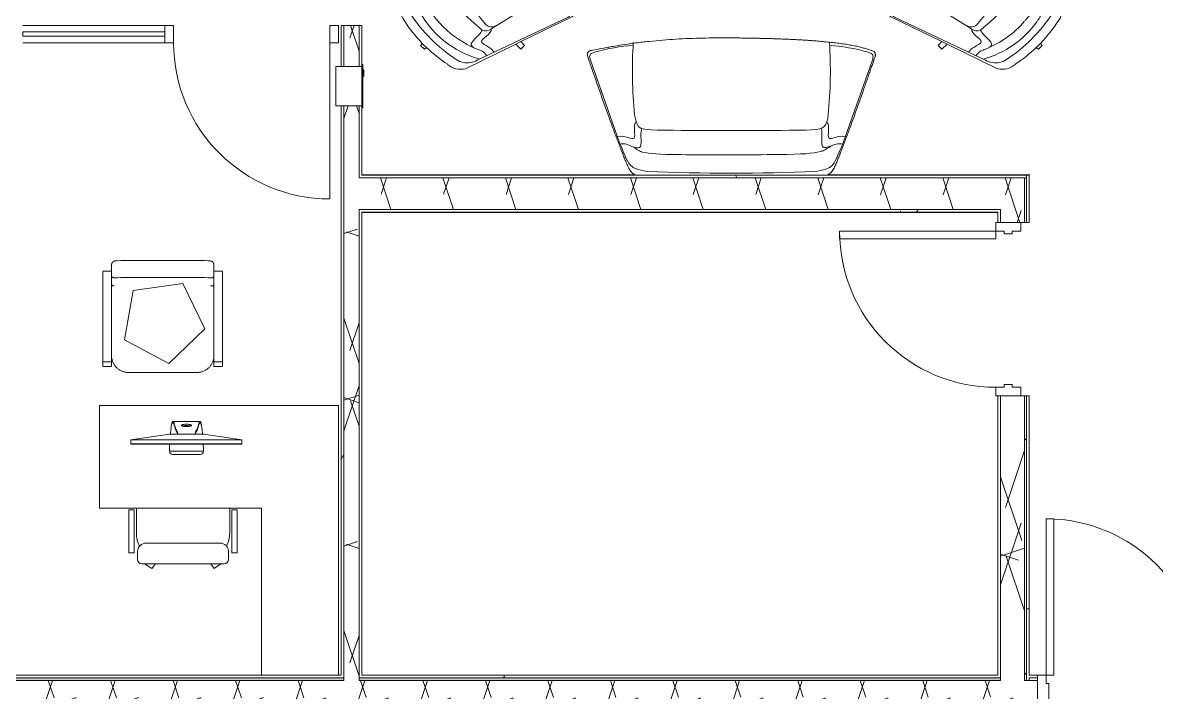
# Model space of a CAD drawing. Header units: inches. Extents: x -1551 to 2054, y 9767 to 12269.
# Drawn here: x 252.7 to 514, y 11126.5 to 11280.8 of the extents above; entities that cross this region are included whole.
import ezdxf

# ---------------------------------------------------------------- set-up
doc = ezdxf.new("R2010")
doc.units = ezdxf.units.IN
doc.header["$MEASUREMENT"] = 0
for name, color, linetype, lineweight in [('A-DOOR', 31, 'Continuous', 9), ('A-DOOR-FRAM', 31, 'Continuous', 9), ('A-GLAZ-CURT', 52, 'Continuous', 9), ('A-GLAZ-CWMG', 51, 'Continuous', 9), ('A-WALL', 113, 'Continuous', 9), ('A-WALL-PATT-2', 253, 'Continuous', 9), ('A-WALL-PATT-3', 7, 'Continuous', 9), ('A-WALL-PATT-5', 111, 'Continuous', 9), ('E-FIRE', 2, 'Continuous', 9), ('I-FURN', 30, 'Continuous', 9), ('I-WALL', 2, 'Continuous', 9), ('I-WALL-1', 1, 'Continuous', 5)]:
    doc.layers.add(name, color=color, linetype=linetype, lineweight=lineweight)
pattern_1 = [(0, (3964.78, 0), (115.2, 28.8), [4.752, -81.648, 4.752, -81.648, -460.8]), (0, (3964.78, 0), (115.2, 28.8), [-172.8, 4.752, -168.048, 4.752, -81.648, -201.6]), (0, (3964.78, 0), (115.2, 28.8), [-432, 4.752, -52.848, 4.752, -139.248]), (120, (4007.98, 14.4), (-82.54153, 85.366127), [4.752, -81.648, 4.752, -81.648, -460.8]), (120, (4007.98, 14.4), (-82.54153, 85.366127), [-172.8, 4.752, -168.048, 4.752, -81.648, -201.6]), (120, (4007.98, 14.4), (-82.54153, 85.366127), [-432, 4.752, -52.848, 4.752, -139.248]), (240, (4022.38, 72), (-32.65847, -114.16613), [4.752, -81.648, 4.752, -81.648, -460.8]), (240, (4022.38, 72), (-32.65847, -114.16613), [-172.8, 4.752, -168.048, 4.752, -81.648, -201.6]), (240, (4022.38, 72), (-32.65847, -114.16613), [-432, 4.752, -52.848, 4.752, -139.248])]
pattern_2 = [(161.57, (3966.5794, 1.8), (-14.4010124, -0.0012439), [0, -102.456, 11.376, 0]), (18.43, (3962.9794, 1.8), (-14.4010124, 0.0012439), [0, -102.456, 11.376, 0]), (108.43, (3966.5794, 1.8), (7.1973965, -36.003153), [34.146, -79.686]), (71.57, (3962.9794, 1.8), (7.1973965, 36.003153), [34.146, -79.686])]

# ---------------------------------------------------------------- blocks, each defined once
blk = doc.blocks.new('Basic Wall _ INT - W8BØF - _5_8 GYP - 2X8 WOOD_BATT_ - 5_8 GYP_ - ___-2320913-KEY PLAN - 1ST FLOOR')
at = {"layer": 'I-WALL'}
blk.add_line((-3633.95, 11237.01), (-3487.3, 11237.01), dxfattribs=at)
blk = doc.blocks.new('Basic Wall _ INT - W8BØF - _5_8 GYP - 2X8 WOOD_BATT_ - 5_8 GYP_ - ___-2320912-KEY PLAN - 1ST FLOOR')
at = {"layer": 'I-WALL'}
for p, q in [((-3571.01, 11245.76), (-3633.95, 11245.76)), ((-3480.05, 11245.76), (-3526.47, 11245.76)), ((-3480.05, 11245.84), (-3480.05, 11245.76)), ((-3480.05, 11245.76), (-3480.05, 11245.68)), ((-3480.05, 11245.68), (-3480.05, 11245.64))]:
    blk.add_line(p, q, dxfattribs=at)
blk = doc.blocks.new('Seating-Lounge_Chair-Teknion-BBMC_Metropolitan-R2013 - Lounge Chair-1463097-KEY PLAN - 1ST FLOOR')
at = {"layer": 'I-FURN'}
for p, q in [((-0.6, 16.36), (-0.69, 15.74)), ((0.6, 16.36), (-0.6, 16.36)), ((0.68, 15.74), (0.6, 16.36)), ((-10.46, 12.84), (-14.66, 0.64)), ((14.66, 0.64), (10.46, 12.84)), ((-11.03, 9.54), (-18.84, -12.29)), ((11.03, 9.54), (18.84, -12.29)), ((-14.66, 0.64), (-16.34, 0.62)), ((-16.34, 0.62), (-16.34, -0.58)), ((-14.66, 0.64), (-15.08, -0.6)), ((-8.51, 0.55), (-9.74, -4.39)), ((8.51, 0.55), (9.77, -4.5)), ((16.34, 0.62), (14.66, 0.64)), ((14.66, 0.64), (15.08, -0.6)), ((16.34, -0.58), (16.34, 0.62)), ((-15.08, -0.6), (-19.35, -12.99)), ((-16.34, -0.58), (-15.08, -0.6)), ((15.08, -0.6), (16.34, -0.58)), ((19.35, -12.99), (15.08, -0.6))]:
    blk.add_line(p, q, dxfattribs=at)
for centre, radius, start, end in [((0.14, -18.2), 33.94, 91.3936, 101.9016), ((-0.03, 0.33), 15.43, 87.321, 92.397), ((0.14, -18.2), 33.94, 77.3677, 89.0817), ((-6.64, 10.6), 4.43, 92.8494, 149.6225), ((0.02, -25.42), 39, 78.9113, 101.0887), ((6.64, 10.6), 4.43, 30.3775, 77.955), ((0, -11.03), 22.95, 60.7025, 119.2975), ((-5.4, 7.6), 5.96, 144.9113, 161.0887), ((-6.62, 8.47), 4.46, 101.0887, 144.9113), ((6.62, 8.47), 4.46, 35.0887, 78.9113), ((5.4, 7.6), 5.96, 18.9113, 35.0887), ((0, -13.43), 23.05, 67.077, 112.923), ((-5.99, 1.79), 2.23, 115.1566, 169.8557), ((0, -78), 82.11, 85.1543, 94.8457), ((5.99, 1.79), 2.23, 10.1443, 64.8434), ((-6.53, 0.33), 1.99, 82.4293, 173.5707), ((26.42, -5.66), 35.49, 167.2304, 169.6334), ((0, 49.5), 47.61, 262.4293, 277.51), ((6.53, 0.33), 1.99, 6.4293, 98.9009), ((-26.42, -5.66), 35.49, 10.3666, 12.7696), ((29.35, -17.86), 41.36, 160.98, 172.2111), ((-29.36, -17.87), 41.36, 7.7889, 18.8554), ((-18.45, -13.3), 0.949, 161, 255.9502), ((-18.11, -12.55), 0.766, 160.3349, 252.0903), ((-9.05, -12.61), 2.59, 172.2111, 262.2111), ((9.04, -12.61), 2.59, 277.7889, 7.7889), ((18.11, -12.55), 0.766, 287.9097, 19.6651), ((18.45, -13.3), 0.949, 284.0498, 19), ((0, 60.44), 76.97, 255.9502, 284.0498), ((0, 51.1), 66.95, 254.0922, 285.9078)]:
    blk.add_arc(centre, radius, start, end, dxfattribs=at)
for points, knots in [([(-11.85, 7.26), (-10.78, 6.94), (-8.92, 7.91), (-7.24, 8.38), (-7.1, 6.73), (-7.2, 4.55), (-6.94, 3.81)], [0, 0, 0, 0, 0.1414553, 0.2981065, 0.4572853, 0.5889724, 0.5889724, 0.5889724, 0.5889724]), ([(11.85, 7.26), (10.78, 6.94), (8.92, 7.91), (7.24, 8.38), (7.1, 6.73), (7.2, 4.55), (6.94, 3.81)], [0, 0, 0, 0, 0.1414553, 0.2981065, 0.4572853, 0.5889724, 0.5889724, 0.5889724, 0.5889724]), ([(-12.5, 5.44), (-11.48, 5.31), (-9.8, 5.8), (-8.34, 6.13), (-8.64, 4.5), (-8.64, 2.41), (-8.19, 2.19)], [0, 0, 0, 0, 0.1221935, 0.2623978, 0.4124405, 0.5340575, 0.5340575, 0.5340575, 0.5340575]), ([(12.5, 5.44), (11.48, 5.31), (9.8, 5.8), (8.34, 6.13), (8.64, 4.5), (8.64, 2.41), (8.19, 2.19)], [0, 0, 0, 0, 0.1221935, 0.2623978, 0.4124405, 0.5340575, 0.5340575, 0.5340575, 0.5340575])]:
    blk.add_open_spline(points, degree=3, knots=knots, dxfattribs=at)
blk = doc.blocks.new('Seating-Setee-Teknion-BBMC_Metropolitan-R2013 - Lounge Settee-1463093-KEY PLAN - 1ST FLOOR')
at = {"layer": 'I-FURN'}
for p, q in [((-32.58, -11.63), (-25.87, 7.43)), ((32.58, -11.63), (25.87, 7.43))]:
    blk.add_line(p, q, dxfattribs=at)
for centre, radius, start, end in [((0, -443.54), 458.23, 87.5725, 92.4275), ((0, -1564.76), 1569.61, 89.44191, 90.55809), ((81.89, -8.96), 104.71, 174.4123, 183.5877), ((-81.89, -8.96), 104.71, 356.4123, 5.5877), ((-18.28, 35.39), 50.39, 254.9741, 265.0259), ((18.28, 35.39), 50.39, 274.9741, 285.0259)]:
    blk.add_arc(centre, radius, start, end, dxfattribs=at)
for points, knots in [([(-22.06, 15.14), (-22.16, 15.1), (-22.31, 15.02), (-22.5, 14.9), (-22.66, 14.8), (-22.8, 14.68), (-22.93, 14.56), (-23.06, 14.42), (-23.17, 14.29), (-23.28, 14.14), (-23.39, 13.99), (-23.48, 13.83), (-23.58, 13.67), (-23.67, 13.5), (-23.76, 13.32), (-23.84, 13.13), (-23.93, 12.94), (-24.02, 12.75), (-24.13, 12.48), (-24.33, 11.99), (-24.65, 11.23), (-25.05, 10.23), (-25.48, 9.14), (-26.09, 7.57), (-26.74, 5.83), (-27.45, 3.93), (-27.91, 2.67), (-28.28, 1.63), (-28.57, 0.83), (-28.87, 0.01), (-29.26, -1.1), (-29.66, -2.23), (-30.06, -3.35), (-30.33, -4.12), (-30.57, -4.82), (-30.79, -5.44), (-31, -6.05), (-31.21, -6.65), (-31.41, -7.23), (-31.61, -7.81), (-31.8, -8.36), (-31.99, -8.9), (-32.17, -9.42), (-32.34, -9.92), (-32.51, -10.4), (-32.66, -10.85), (-32.81, -11.27), (-32.99, -11.79), (-33.11, -12.14), (-33.18, -12.35)], [0.0467187, 0.0467187, 0.0467187, 0.0467187, 0.0625, 0.0729167, 0.0833333, 0.09375, 0.1041667, 0.1145833, 0.125, 0.1354167, 0.1458333, 0.15625, 0.1666667, 0.1770833, 0.1875, 0.1979167, 0.2083333, 0.21875, 0.2291667, 0.25, 0.2916667, 0.3333333, 0.375, 0.4166667, 0.5, 0.5416667, 0.5833333, 0.6041667, 0.625, 0.6458333, 0.6666667, 0.7083333, 0.7291667, 0.75, 0.765625, 0.78125, 0.796875, 0.8125, 0.828125, 0.84375, 0.859375, 0.875, 0.890625, 0.90625, 0.921875, 0.9375, 0.953125, 0.96875, 1, 1, 1, 1]), ([(-25.87, 7.43), (-24.42, 11.02), (-23.48, 13.17), (-21.73, 13.89), (-19.41, 14.28)], [0, 0, 0, 0, 0.2252068, 0.4081871, 0.4081871, 0.4081871, 0.4081871]), ([(25.87, 7.43), (24.42, 11.02), (23.48, 13.17), (21.73, 13.89), (19.41, 14.28)], [0, 0, 0, 0, 0.2252068, 0.4081871, 0.4081871, 0.4081871, 0.4081871]), ([(33.18, -12.35), (33.08, -12.07), (32.92, -11.6), (32.66, -10.85), (32.39, -10.04), (32, -8.92), (31.31, -6.95), (30.55, -4.76), (29.76, -2.51), (29.26, -1.1), (28.87, 0.01), (28.57, 0.83), (28.28, 1.63), (27.91, 2.67), (27.45, 3.93), (26.74, 5.83), (26.09, 7.57), (25.48, 9.14), (25.05, 10.23), (24.72, 11.06), (24.46, 11.68), (24.24, 12.2), (24.08, 12.6), (23.96, 12.87), (23.92, 12.97), (23.85, 13.11), (23.76, 13.32), (23.66, 13.52), (23.59, 13.65), (23.54, 13.73), (23.46, 13.87), (23.36, 14.03), (23.26, 14.18), (23.17, 14.29), (23.08, 14.39), (22.96, 14.52), (22.83, 14.65), (22.71, 14.75), (22.63, 14.81), (22.52, 14.89), (22.34, 15.01), (22.16, 15.1), (22.06, 15.14)], [0, 0, 0, 0, 0.0416667, 0.0625, 0.0833333, 0.125, 0.1666667, 0.25, 0.2916667, 0.3333333, 0.3541667, 0.375, 0.3958333, 0.4166667, 0.4583333, 0.5, 0.5833333, 0.625, 0.6666667, 0.7083333, 0.7291667, 0.75, 0.78125, 0.7890625, 0.7929688, 0.796875, 0.8125, 0.828125, 0.8320312, 0.8359375, 0.84375, 0.859375, 0.8671875, 0.875, 0.8828125, 0.890625, 0.90625, 0.9140625, 0.9179688, 0.921875, 0.9375, 0.953125, 0.953125, 0.953125, 0.953125]), ([(-23.04, 8.36), (-21.45, 9.43), (-19.2, 10.12), (-14.55, 10.45), (15.42, 10.48), (19.02, 10.17), (21.24, 9.62), (22.71, 8.59)], [0, 0, 0, 0, 0.248898, 1.278682, 2.343766, 3.342718, 3.556847, 3.556847, 3.556847, 3.556847]), ([(-25.7, 8.01), (-24.59, 7.65), (-22.65, 8.61), (-20.89, 9.06), (-20.8, 7.35), (-20.95, 5.09), (-20.7, 4.32)], [0, 0, 0, 0, 0.1414553, 0.2981065, 0.4572853, 0.5889724, 0.5889724, 0.5889724, 0.5889724]), ([(25.7, 8.01), (24.59, 7.66), (22.7, 8.73), (20.88, 9.11), (20.77, 7.39), (20.9, 5.13), (20.64, 4.36)], [0, 0, 0, 0, 0.1441141, 0.3036305, 0.4661544, 0.5996296, 0.5996296, 0.5996296, 0.5996296]), ([(-26.35, 6.19), (-25.32, 6.06), (-23.62, 6.55), (-22.14, 6.89), (-22.44, 5.24), (-22.44, 3.12), (-21.98, 2.9)], [0, 0, 0, 0, 0.1221935, 0.2623978, 0.4124405, 0.5340575, 0.5340575, 0.5340575, 0.5340575]), ([(26.35, 6.19), (25.31, 6.06), (23.59, 6.56), (22.1, 6.91), (22.4, 5.24), (22.39, 3.1), (21.92, 2.88)], [0, 0, 0, 0, 0.1221935, 0.2623978, 0.4124405, 0.5340575, 0.5340575, 0.5340575, 0.5340575]), ([(-22.32, 1.23), (-22.18, 2.42), (-21.62, 4.03), (-20.65, 4.78), (-15.29, 4.78)], [0, 0, 0, 0, 0.1145501, 0.345051, 0.345051, 0.345051, 0.345051]), ([(22.32, 1.23), (21.97, 2.73), (21.62, 4.03), (20.65, 4.78), (15.29, 4.78)], [0, 0, 0, 0, 0.1141086, 0.334486, 0.334486, 0.334486, 0.334486]), ([(-33.18, -12.35), (-33.19, -12.43), (-33.2, -12.58), (-33.19, -12.79), (-33.14, -12.98), (-33.02, -13.24), (-32.79, -13.45), (-32.41, -13.6), (-32.17, -13.63), (-32.04, -13.65)], [0, 0, 0, 0, 0.111111, 0.222222, 0.333333, 0.444444, 0.722222, 0.861111, 1, 1, 1, 1]), ([(-32.58, -11.63), (-32.7, -11.97), (-32.7, -12.77), (-32.13, -13), (-31.35, -13.27)], [0, 0, 0, 0, 0.0494276, 0.1116388, 0.1116388, 0.1116388, 0.1116388]), ([(32.58, -11.63), (32.7, -11.97), (32.7, -12.77), (32.13, -13), (31.35, -13.27)], [0, 0, 0, 0, 0.0494276, 0.1116388, 0.1116388, 0.1116388, 0.1116388]), ([(32.04, -13.65), (32.14, -13.64), (32.34, -13.61), (32.58, -13.53), (32.78, -13.43), (32.94, -13.3), (33.06, -13.15), (33.14, -12.99), (33.17, -12.86), (33.19, -12.76), (33.2, -12.61), (33.2, -12.47), (33.18, -12.35)], [0, 0, 0, 0, 0.111111, 0.222222, 0.333333, 0.444444, 0.555556, 0.666667, 0.75, 0.791667, 0.833333, 1, 1, 1, 1]), ([(-32.04, -13.65), (-31.77, -13.75), (-31.2, -13.96), (-30.25, -14.24), (-29.37, -14.46), (-28.61, -14.63), (-28.03, -14.74), (-27.42, -14.86), (-26.79, -14.97), (-26.14, -15.07), (-25.47, -15.17), (-24.79, -15.26), (-24.08, -15.35), (-23.36, -15.44), (-22.63, -15.52), (-21.88, -15.59), (-21.12, -15.67), (-20.34, -15.73), (-19.56, -15.8), (-18.76, -15.86), (-17.95, -15.92), (-17.14, -15.97), (-16.32, -16.02), (-15.49, -16.07), (-14.65, -16.12), (-13.81, -16.16), (-12.96, -16.2), (-12.12, -16.23), (-11.26, -16.26), (-10.41, -16.29), (-9.56, -16.32), (-8.71, -16.35), (-7.85, -16.37), (-7, -16.39), (-5.88, -16.42), (-4.48, -16.45), (-2.82, -16.47), (-1.19, -16.49), (0.95, -16.51), (3.58, -16.51), (6.67, -16.47), (10.75, -16.35), (14.8, -16.11), (18.91, -15.72), (21.79, -15.38), (24.46, -15.01), (26.51, -14.68), (28.17, -14.39), (29.87, -14.08), (31.16, -13.83), (32.04, -13.65)], [0, 0, 0, 0, 0.02381, 0.047619, 0.071429, 0.083333, 0.095238, 0.107143, 0.119048, 0.130952, 0.142857, 0.154762, 0.166667, 0.178571, 0.190476, 0.202381, 0.214286, 0.22619, 0.238095, 0.25, 0.261905, 0.27381, 0.285714, 0.297619, 0.309524, 0.321429, 0.333333, 0.345238, 0.357143, 0.369048, 0.380952, 0.392857, 0.404762, 0.416667, 0.428571, 0.452381, 0.47619, 0.5, 0.52381, 0.571429, 0.619048, 0.666667, 0.761905, 0.809524, 0.857143, 0.892857, 0.928571, 0.946429, 0.964286, 1, 1, 1, 1])]:
    blk.add_open_spline(points, degree=3, knots=knots, dxfattribs=at)
blk = doc.blocks.new('Seating-Lounge_Chair-Teknion-BBMC_Metropolitan-R2013 - Lounge Chair-1793153-KEY PLAN - 1ST FLOOR')
at = {"layer": 'I-FURN'}
for p, q in [((-15.08, 0.6), (-19.35, 12.99)), ((-11.03, -9.54), (-18.84, 12.29)), ((11.03, -9.54), (18.84, 12.29)), ((19.35, 12.99), (15.08, 0.6)), ((-8.51, -0.55), (-9.74, 4.39)), ((8.51, -0.55), (9.77, 4.5)), ((-16.34, 0.58), (-15.08, 0.6)), ((-16.34, -0.62), (-16.34, 0.58)), ((-14.66, -0.64), (-15.08, 0.6)), ((14.66, -0.64), (15.08, 0.6)), ((15.08, 0.6), (16.34, 0.58)), ((16.34, 0.58), (16.34, -0.62)), ((-14.66, -0.64), (-16.34, -0.62)), ((-10.46, -12.84), (-14.66, -0.64)), ((14.66, -0.64), (10.46, -12.84)), ((16.34, -0.62), (14.66, -0.64)), ((-0.6, -16.36), (-0.69, -15.74)), ((0.6, -16.36), (-0.6, -16.36)), ((0.68, -15.74), (0.6, -16.36))]:
    blk.add_line(p, q, dxfattribs=at)
for centre, radius, start, end in [((0, -60.44), 76.97, 75.9502, 104.0498), ((0, -51.1), 66.95, 74.0922, 105.9078), ((-18.45, 13.3), 0.949, 104.0498, 199), ((-18.11, 12.55), 0.766, 107.9097, 199.6651), ((-9.05, 12.61), 2.59, 97.7889, 187.7889), ((9.04, 12.61), 2.59, 352.2111, 82.2111), ((18.11, 12.55), 0.766, 340.3349, 72.0903), ((18.45, 13.3), 0.949, 341, 75.9502), ((29.35, 17.86), 41.36, 187.7889, 199.02), ((-29.36, 17.87), 41.36, 341.1446, 352.2111), ((-6.53, -0.33), 1.99, 186.4293, 277.5707), ((26.42, 5.66), 35.49, 190.3666, 192.7696), ((-5.99, -1.79), 2.23, 190.1443, 244.8434), ((0, -49.5), 47.61, 86.0896, 97.5707), ((0, -49.5), 47.61, 83.253, 85.8587), ((0, -49.5), 47.61, 82.49, 82.9352), ((6.53, -0.33), 1.99, 261.0991, 353.5707), ((5.99, -1.79), 2.23, 303.6705, 349.8557), ((-26.42, 5.66), 35.49, 347.2304, 349.6334), ((0, 78), 82.11, 265.1543, 270.901), ((0, 78), 82.11, 271.0805, 274.8457), ((0, 13.43), 23.05, 247.077, 274.2239), ((0, 11.03), 22.95, 240.7025, 279.3665), ((-5.4, -7.6), 5.96, 198.9113, 215.0887), ((0, 13.43), 23.05, 274.8373, 291.5803), ((0, 11.03), 22.95, 283.6232, 299.2975), ((5.4, -7.6), 5.96, 324.9113, 341.0887), ((-6.64, -10.6), 4.43, 210.3775, 267.1506), ((-6.62, -8.47), 4.46, 215.0887, 258.9113), ((0.02, 25.42), 39, 258.9113, 281.0887), ((0, 11.03), 22.95, 279.8722, 283.008), ((6.62, -8.47), 4.46, 281.0887, 324.9113), ((6.64, -10.6), 4.43, 282.045, 329.6225), ((0.14, 18.2), 33.94, 258.0984, 268.6064), ((0.14, 18.2), 33.94, 270.9183, 282.6323), ((-0.03, -0.33), 15.43, 267.603, 272.679)]:
    blk.add_arc(centre, radius, start, end, dxfattribs=at)
for points, knots in [([(-12.5, -5.44), (-11.48, -5.31), (-9.8, -5.8), (-8.34, -6.13), (-8.64, -4.5), (-8.64, -2.41), (-8.19, -2.19)], [0, 0, 0, 0, 0.1221935, 0.2623978, 0.4124405, 0.5340575, 0.5340575, 0.5340575, 0.5340575]), ([(8.54, -5.04), (8.55, -4.77), (8.64, -3.82), (8.64, -2.41), (8.19, -2.19)], [0.3502079, 0.3502079, 0.3502079, 0.3502079, 0.4124405, 0.5340575, 0.5340575, 0.5340575, 0.5340575]), ([(-11.85, -7.26), (-10.78, -6.94), (-8.92, -7.91), (-7.24, -8.38), (-7.1, -6.73), (-7.2, -4.55), (-6.94, -3.81)], [0, 0, 0, 0, 0.1414553, 0.2981065, 0.4572853, 0.5889724, 0.5889724, 0.5889724, 0.5889724]), ([(8.41, -8.01), (8.01, -8.12), (7.22, -8.17), (7.1, -6.73), (7.2, -4.55), (6.94, -3.81)], [0.1987963, 0.1987963, 0.1987963, 0.1987963, 0.2981065, 0.4572853, 0.5889724, 0.5889724, 0.5889724, 0.5889724]), ([(9.17, -5.9), (8.94, -5.93), (8.6, -5.88), (8.53, -5.52), (8.53, -5.27)], [0.1940515, 0.1940515, 0.1940515, 0.1940515, 0.2623978, 0.330234, 0.330234, 0.330234, 0.330234]), ([(11.85, -7.26), (10.78, -6.94), (9.71, -7.49), (8.9, -7.83), (8.77, -7.88)], [0, 0, 0, 0, 0.1414553, 0.170749, 0.170749, 0.170749, 0.170749]), ([(12.5, -5.44), (11.48, -5.31), (10.36, -5.63), (9.58, -5.84), (9.38, -5.87)], [0, 0, 0, 0, 0.1221935, 0.1747141, 0.1747141, 0.1747141, 0.1747141])]:
    blk.add_open_spline(points, degree=3, knots=knots, dxfattribs=at)
blk = doc.blocks.new('STOREFRONT DOOR - ALUM_ STILE W_ GLASS INSET-2189326-KEY PLAN - 1ST FLOOR')
at = {"layer": 'A-DOOR'}
blk.add_line((-18, 2), (-18, 38), dxfattribs=at)
blk.add_arc((-18, 2), 36, 0, 90, dxfattribs=at)
blk = doc.blocks.new('System Panel - Glazed-2151384-KEY PLAN - 1ST FLOOR')
at = {"layer": 'A-GLAZ-CURT'}
for p, q in [((16.4, 0.5), (-16.4, 0.5)), ((-16.4, 0.5), (-16.4, -0.5)), ((16.4, -0.5), (16.4, 0.5)), ((-16.4, -0.5), (16.4, -0.5))]:
    blk.add_line(p, q, dxfattribs=at)
blk = doc.blocks.new('Rectangular Mullion - 2_ x 4_ - EXTERIOR-1900241-KEY PLAN - 1ST FLOOR')
at = {"layer": 'A-GLAZ-CWMG'}
for p, q in [((-3712.12, 11280.16), (-3679.32, 11280.16)), ((-3712.12, 11276.16), (-3679.32, 11276.16))]:
    blk.add_line(p, q, dxfattribs=at)
blk = doc.blocks.new('Rectangular Mullion - 2_ x 4_ - EXTERIOR-2141107-KEY PLAN - 1ST FLOOR')
at = {"layer": 'A-GLAZ-CWMG'}
for p, q in [((-1, 2), (1, 2)), ((-1, -2), (-1, 2)), ((1, 2), (1, -2)), ((1, -2), (-1, -2))]:
    blk.add_line(p, q, dxfattribs=at)
blk = doc.blocks.new('L-shaped_office_desk_18130 - Desk office-1854579-KEY PLAN - 1ST FLOOR')
at = {"layer": 'I-FURN'}
for p, q in [((-27.56, 11.81), (27.56, 11.81)), ((-27.56, -11.81), (-27.56, 11.81)), ((27.56, -50.31), (27.56, 11.81)), ((-10.63, 8.15), (-4.33, 8.15)), ((-11.42, 5.19), (-20.28, 3.94)), ((-20.28, 3.94), (-11.42, 5.19)), ((-20.28, 3.94), (-20.28, 2.95)), ((-20.28, 3.94), (-19.49, 3.94)), ((-20.17, 3.94), (-20.28, 3.94)), ((-19.49, 2.95), (-20.28, 2.95)), ((-20.28, 2.87), (-20.28, 2.95)), ((-20.28, 2.95), (-20.28, 2.87)), ((-20.28, 2.95), (-19.49, 2.95)), ((-20.28, 2.87), (-20.28, 2.95)), ((-19.49, 2.87), (-20.28, 2.87)), ((-19.49, 2.87), (-20.28, 2.87)), ((4.53, 3.94), (-19.49, 3.94)), ((-19.49, 3.94), (4.53, 3.94)), ((4.53, 2.95), (-19.49, 2.95)), ((-19.49, 2.95), (4.53, 2.95)), ((4.53, 2.87), (-19.49, 2.87)), ((-11.42, 5.19), (-3.54, 5.19)), ((5.31, 3.94), (-3.54, 5.19)), ((-3.54, 5.19), (5.31, 3.94)), ((4.53, 3.94), (5.31, 3.94)), ((5.31, 2.95), (4.53, 2.95)), ((4.53, 2.95), (5.31, 2.95)), ((5.31, 2.87), (4.53, 2.87)), ((5.31, 2.87), (4.53, 2.87)), ((5.31, 3.94), (5.21, 3.94)), ((5.31, 2.95), (5.31, 3.94)), ((5.31, 3.76), (5.31, 3.56)), ((5.31, 3.56), (5.31, 3.76)), ((5.31, 3.75), (5.31, 3.56)), ((5.31, 3.56), (5.31, 3.75)), ((5.31, 2.95), (5.31, 2.87)), ((5.31, 2.87), (5.31, 2.95)), ((5.31, 2.95), (5.31, 2.87)), ((-10.63, 0.54), (-4.33, 0.54)), ((9.84, -11.81), (-27.56, -11.81)), ((9.84, -11.81), (9.84, -50.31))]:
    blk.add_line(p, q, dxfattribs=at)
at = {"layer": 'I-FURN', "flags": 128}
blk.add_lwpolyline([(-11.42, 1.27), (-8.79, 1.27), (-6.17, 1.27), (-3.54, 1.27)], dxfattribs=at)
at = {"layer": 'I-FURN'}
for centre, start, end in [((-10.63, 1.33), 183.8599, 270), ((-4.33, 1.33), 270, 356.1401)]:
    blk.add_arc(centre, 0.789, start, end, dxfattribs=at)
for points, knots in [([(-10.33, 7.67), (-10.35, 7.72), (-10.38, 7.81), (-10.45, 7.96), (-10.53, 8.11), (-10.63, 8.18), (-10.73, 8.11), (-10.83, 7.87), (-10.93, 7.44), (-11.02, 6.82), (-11.09, 6.24), (-11.12, 5.91)], [0.45, 0.45, 0.45, 0.45, 0.475, 0.5, 0.55, 0.6, 0.65, 0.7, 0.75, 0.8, 0.85, 0.85, 0.85, 0.85]), ([(-3.84, 5.91), (-3.87, 6.24), (-3.94, 6.82), (-4.04, 7.44), (-4.13, 7.87), (-4.23, 8.11), (-4.33, 8.18), (-4.43, 8.11), (-4.51, 7.96), (-4.58, 7.81), (-4.61, 7.72), (-4.63, 7.67)], [0.15, 0.15, 0.15, 0.15, 0.2, 0.25, 0.3, 0.35, 0.4, 0.45, 0.5, 0.525, 0.55, 0.55, 0.55, 0.55]), ([(-10.63, 7.84), (-10.65, 7.84), (-10.68, 7.83), (-10.73, 7.78), (-10.77, 7.73), (-10.8, 7.67), (-10.83, 7.6), (-10.88, 7.49), (-10.94, 7.24), (-11.02, 6.77), (-11.11, 6.04), (-11.16, 5.47), (-11.18, 5.23)], [0.6, 0.6, 0.6, 0.6, 0.625, 0.65, 0.675, 0.6875, 0.7, 0.725, 0.75, 0.8, 0.85, 0.8804678, 0.8804678, 0.8804678, 0.8804678]), ([(-9.45, 5.19), (-9.47, 5.24), (-9.5, 5.34), (-9.54, 5.43), (-9.57, 5.48), (-9.6, 5.54), (-9.65, 5.6), (-9.69, 5.68), (-9.74, 5.76), (-9.79, 5.84), (-9.84, 5.93), (-9.89, 6.03), (-9.96, 6.18), (-10.04, 6.42), (-10.14, 6.74), (-10.24, 7.07), (-10.33, 7.37), (-10.43, 7.62), (-10.53, 7.8), (-10.6, 7.84), (-10.63, 7.84)], [0, 0, 0, 0, 0.025, 0.05, 0.0625, 0.075, 0.1, 0.125, 0.15, 0.175, 0.2, 0.225, 0.25, 0.3, 0.35, 0.4, 0.45, 0.5, 0.55, 0.6, 0.6, 0.6, 0.6]), ([(-9.45, 5.19), (-9.47, 5.26), (-9.5, 5.39), (-9.54, 5.55), (-9.57, 5.66), (-9.6, 5.76), (-9.65, 5.86), (-9.69, 5.97), (-9.76, 6.09), (-9.83, 6.2), (-9.89, 6.33), (-9.96, 6.49), (-10.04, 6.73), (-10.14, 7.05), (-10.2, 7.27), (-10.24, 7.37)], [0, 0, 0, 0, 0.025, 0.05, 0.0625, 0.075, 0.1, 0.125, 0.15, 0.2, 0.225, 0.25, 0.3, 0.35, 0.4, 0.4, 0.4, 0.4]), ([(-6.3, 7.23), (-6.3, 7.18), (-6.41, 7.08), (-6.81, 6.99), (-7.27, 6.95), (-7.69, 6.95), (-8.08, 6.99), (-8.4, 7.05), (-8.61, 7.13), (-8.66, 7.2), (-8.66, 7.23)], [-1, -1, -1, -1, -0.833333, -0.666667, -0.555556, -0.444444, -0.333333, -0.222222, -0.111111, 0, 0, 0, 0]), ([(-5.51, 5.19), (-5.5, 5.24), (-5.46, 5.34), (-5.42, 5.43), (-5.39, 5.48), (-5.36, 5.54), (-5.31, 5.6), (-5.27, 5.68), (-5.22, 5.76), (-5.17, 5.84), (-5.12, 5.93), (-5.07, 6.03), (-5, 6.18), (-4.92, 6.42), (-4.82, 6.74), (-4.72, 7.07), (-4.63, 7.37), (-4.53, 7.62), (-4.43, 7.8), (-4.36, 7.84), (-4.33, 7.84)], [0, 0, 0, 0, 0.025, 0.05, 0.0625, 0.075, 0.1, 0.125, 0.15, 0.175, 0.2, 0.225, 0.25, 0.3, 0.35, 0.4, 0.45, 0.5, 0.55, 0.6, 0.6, 0.6, 0.6]), ([(-4.72, 7.37), (-4.76, 7.27), (-4.82, 7.05), (-4.92, 6.73), (-5, 6.49), (-5.07, 6.33), (-5.13, 6.2), (-5.2, 6.09), (-5.27, 5.97), (-5.31, 5.86), (-5.36, 5.76), (-5.39, 5.66), (-5.42, 5.55), (-5.46, 5.39), (-5.5, 5.26), (-5.51, 5.19)], [0.6, 0.6, 0.6, 0.6, 0.65, 0.7, 0.75, 0.775, 0.8, 0.85, 0.875, 0.9, 0.925, 0.9375, 0.95, 0.975, 1, 1, 1, 1]), ([(-4.33, 7.84), (-4.31, 7.84), (-4.28, 7.83), (-4.23, 7.78), (-4.19, 7.73), (-4.16, 7.67), (-4.13, 7.6), (-4.08, 7.49), (-4.02, 7.24), (-3.94, 6.77), (-3.85, 6.04), (-3.8, 5.47), (-3.78, 5.23)], [0.6, 0.6, 0.6, 0.6, 0.625, 0.65, 0.675, 0.6875, 0.7, 0.725, 0.75, 0.8, 0.85, 0.8804678, 0.8804678, 0.8804678, 0.8804678])]:
    blk.add_open_spline(points, degree=3, knots=knots, dxfattribs=at)
for points in [[(-10.24, 7.37), (-10.27, 7.48), (-10.3, 7.58), (-10.33, 7.67)], [(-8.66, 7.23), (-8.66, 7.26), (-8.61, 7.32), (-8.4, 7.4), (-8.08, 7.47), (-7.69, 7.5), (-7.27, 7.5), (-6.88, 7.47), (-6.56, 7.4), (-6.35, 7.32), (-6.3, 7.26), (-6.3, 7.23)], [(-6.58, 7.1), (-6.66, 7.12), (-6.88, 7.16), (-7.27, 7.19), (-7.69, 7.19), (-8.08, 7.16), (-8.3, 7.12), (-8.39, 7.1)], [(-4.63, 7.67), (-4.66, 7.58), (-4.69, 7.48), (-4.72, 7.37)], [(-11.34, 2.91), (-11.36, 2.41), (-11.39, 1.87), (-11.42, 1.27)], [(-3.62, 2.91), (-3.6, 2.41), (-3.57, 1.87), (-3.54, 1.27)]]:
    blk.add_open_spline(points, degree=3, dxfattribs=at)
blk = doc.blocks.new('Chair-Executive - Chair-Executive-1854441-KEY PLAN - 1ST FLOOR')
at = {"layer": 'I-FURN'}
for p, q in [((-6.95, 2.69), (-6.95, -7.25)), ((-6.95, 2.69), (-5.69, 2.69)), ((-5.69, 2.69), (-5.69, -7.25)), ((-5.2, 3.11), (-5.2, -2.61)), ((16.3, 3.11), (16.3, -2.61)), ((16.78, 2.69), (16.78, -7.25)), ((18.05, 2.69), (16.78, 2.69)), ((18.05, 2.69), (18.05, -7.25)), ((-2.95, -4.97), (14.05, -4.97)), ((-6.95, -7.25), (-5.69, -7.25)), ((-4.94, -8.74), (-4.94, -6.97)), ((16.04, -8.74), (16.04, -6.97)), ((18.05, -7.25), (16.78, -7.25)), ((-3.95, -9.74), (15.05, -9.74)), ((-1.64, -10.85), (-3.3, -9.74)), ((-0.83, -9.74), (-1.64, -10.85)), ((11.93, -9.74), (12.74, -10.85)), ((12.74, -10.85), (14.28, -9.74))]:
    blk.add_line(p, q, dxfattribs=at)
for centre, radius, start, end in [((1.8, -2.61), 7, 180, 206.1658), ((9.3, -2.61), 7, 333.8316, 0), ((-2.95, -6.97), 2, 90, 180), ((14.05, -6.97), 2, 0, 90), ((-3.95, -8.74), 0.993, 180, 270), ((15.05, -8.74), 0.993, 270, 0)]:
    blk.add_arc(centre, radius, start, end, dxfattribs=at)
blk = doc.blocks.new('Office_chair_with_leather_seat_18133 - Office_chair_with_leather_seat_18133-1855774-KEY PLAN - 1ST FLOOR')
at = {"layer": 'I-FURN'}
for p, q in [((10.24, 34.33), (10.24, 31.97)), ((14.17, 35.45), (29.92, 35.45)), ((33.86, 31.97), (33.86, 34.33)), ((10.24, 32.93), (8.27, 32.93)), ((8.27, 32.14), (8.27, 32.9)), ((8.27, 12.04), (8.27, 32.14)), ((10.25, 32.93), (10.24, 32.78)), ((10.24, 32.9), (10.24, 32.14)), ((10.24, 32.14), (10.24, 12.04)), ((10.24, 31.97), (10.24, 30.13)), ((29.92, 31.53), (14.17, 31.53)), ((33.86, 32.78), (33.84, 32.93)), ((35.83, 32.93), (33.86, 32.93)), ((33.86, 32.14), (33.86, 32.9)), ((33.86, 12.04), (33.86, 32.14)), ((33.86, 30.13), (33.86, 31.97)), ((35.83, 32.9), (35.83, 32.14)), ((35.83, 32.14), (35.83, 12.04)), ((26.68, 30.1), (15.22, 28.49)), ((31.75, 19.7), (26.68, 30.1)), ((33.07, 29.62), (33.25, 29.64)), ((15.22, 28.49), (13.21, 17.1)), ((23.43, 11.67), (31.75, 19.7)), ((13.21, 17.1), (23.43, 11.67)), ((8.27, 11.04), (8.27, 12.04)), ((8.27, 12.04), (10.24, 12.04)), ((8.27, 11.02), (10.24, 11.02)), ((10.24, 12.04), (10.24, 11.04)), ((33.86, 11.04), (33.86, 12.04)), ((33.86, 12.04), (35.83, 12.04)), ((33.86, 11.02), (35.83, 11.02)), ((35.83, 12.04), (35.83, 11.04)), ((14.17, 9.6), (29.92, 9.6))]:
    blk.add_line(p, q, dxfattribs=at)
at = {"layer": 'I-FURN', "flags": 128}
for points in [[(10.24, 30.41), (10.26, 30.23), (10.31, 30.06)], [(10.85, 29.61), (10.68, 29.61), (10.53, 29.6), (10.41, 29.59), (10.31, 29.58), (10.26, 29.56), (10.24, 29.55)], [(33.86, 29.55), (33.84, 29.56), (33.78, 29.58), (33.69, 29.59), (33.56, 29.6), (33.41, 29.61), (33.25, 29.61), (33.07, 29.62)], [(33.78, 30.06), (33.84, 30.23), (33.86, 30.41)], [(10.24, 13.38), (10.25, 13.22), (10.26, 13.07), (10.29, 12.91), (10.31, 12.76), (10.35, 12.6), (10.39, 12.45), (10.44, 12.3), (10.49, 12.15), (10.55, 12.01), (10.61, 11.86), (10.68, 11.72), (10.76, 11.58), (10.84, 11.45), (10.92, 11.32), (11.02, 11.19), (11.11, 11.06), (11.21, 10.94), (11.32, 10.83), (11.43, 10.71), (11.55, 10.61), (11.66, 10.5), (11.79, 10.41), (11.92, 10.31), (12.05, 10.23), (12.18, 10.14), (12.32, 10.07), (12.46, 10), (12.6, 9.93), (12.75, 9.87), (12.89, 9.82), (13.04, 9.77), (13.2, 9.73), (13.35, 9.69), (13.5, 9.66), (13.66, 9.64), (13.82, 9.62), (13.97, 9.61), (14.13, 9.6), (14.17, 9.6)], [(29.92, 9.6), (30.08, 9.61), (30.24, 9.61), (30.39, 9.63), (30.55, 9.65), (30.7, 9.68), (30.86, 9.71), (31.01, 9.76), (31.16, 9.8), (31.31, 9.85), (31.45, 9.91), (31.6, 9.98), (31.74, 10.05), (31.88, 10.12), (32.01, 10.2), (32.14, 10.29), (32.27, 10.38), (32.4, 10.48), (32.52, 10.58), (32.63, 10.69), (32.75, 10.8), (32.85, 10.91), (32.96, 11.03), (33.05, 11.15), (33.15, 11.28), (33.23, 11.41), (33.32, 11.55), (33.39, 11.68), (33.46, 11.82), (33.53, 11.97), (33.59, 12.11), (33.64, 12.26), (33.69, 12.41), (33.74, 12.56), (33.77, 12.72), (33.8, 12.87), (33.82, 13.03), (33.84, 13.18), (33.85, 13.34), (33.86, 13.5)]]:
    blk.add_lwpolyline(points, dxfattribs=at)
at = {"layer": 'I-FURN'}
for centre, start_param, end_param in [((14.17, 35.11), 1.570796, 2.498092), ((29.92, 35.11), 0.643501, 1.570796), ((14.17, 31.19), 1.570796, 2.498092), ((29.92, 31.19), 0.643501, 1.570796)]:
    blk.add_ellipse(centre, major_axis=(3.94, 0), ratio=0.087156, start_param=start_param, end_param=end_param, dxfattribs=at)
for points, knots in [([(11.02, 35.32), (10.93, 35.3), (10.81, 35.27), (10.69, 35.2), (10.62, 35.15), (10.58, 35.11), (10.54, 35.08), (10.48, 35.02), (10.43, 34.95), (10.37, 34.85), (10.3, 34.72), (10.25, 34.54), (10.24, 34.4), (10.24, 34.33)], [0, 0, 0, 0, 0.166667, 0.25, 0.291667, 0.333333, 0.375, 0.416667, 0.5, 0.583333, 0.666667, 0.833333, 1, 1, 1, 1]), ([(33.86, 34.33), (33.86, 34.4), (33.84, 34.54), (33.79, 34.72), (33.73, 34.85), (33.67, 34.95), (33.61, 35.02), (33.56, 35.08), (33.52, 35.11), (33.47, 35.15), (33.41, 35.2), (33.28, 35.27), (33.16, 35.3), (33.07, 35.32)], [0, 0, 0, 0, 0.166667, 0.333333, 0.416667, 0.5, 0.583333, 0.625, 0.666667, 0.708333, 0.75, 0.833333, 1, 1, 1, 1]), ([(10.24, 31.97), (10.24, 31.92), (10.25, 31.83), (10.3, 31.71), (10.37, 31.63), (10.43, 31.57), (10.48, 31.52), (10.54, 31.49), (10.58, 31.47), (10.62, 31.45), (10.69, 31.42), (10.81, 31.39), (10.93, 31.39), (11.02, 31.4)], [0, 0, 0, 0, 0.166667, 0.333333, 0.416667, 0.5, 0.583333, 0.625, 0.666667, 0.708333, 0.75, 0.833333, 1, 1, 1, 1]), ([(33.07, 31.4), (33.16, 31.39), (33.28, 31.39), (33.41, 31.42), (33.47, 31.45), (33.52, 31.47), (33.56, 31.49), (33.61, 31.52), (33.67, 31.57), (33.73, 31.63), (33.79, 31.71), (33.84, 31.83), (33.86, 31.92), (33.86, 31.97)], [0, 0, 0, 0, 0.166667, 0.25, 0.291667, 0.333333, 0.375, 0.416667, 0.5, 0.583333, 0.666667, 0.833333, 1, 1, 1, 1])]:
    blk.add_open_spline(points, degree=3, knots=knots, dxfattribs=at)
for points in [[(10.25, 30), (10.24, 30.04), (10.24, 30.09), (10.24, 30.13)], [(10.25, 29.97), (10.24, 30.02), (10.24, 30.08), (10.24, 30.13)], [(10.39, 29.62), (10.37, 29.66), (10.32, 29.74), (10.29, 29.82), (10.27, 29.87)], [(33.82, 29.87), (33.81, 29.82), (33.78, 29.74), (33.73, 29.66), (33.7, 29.62)], [(33.86, 30.13), (33.86, 30.08), (33.85, 30.02), (33.84, 29.97)], [(33.86, 30.13), (33.86, 30.09), (33.86, 30.04), (33.85, 30)]]:
    blk.add_open_spline(points, degree=3, dxfattribs=at)
blk = doc.blocks.new('HOLLOW METAL - HM - WOOD LEAF - 3-0 x 7-0-2191983-KEY PLAN - 1ST FLOOR')
at = {"layer": 'A-DOOR'}
for p, q in [((18, 40.375), (16.25, 40.375)), ((16.25, 40.375), (16.25, 4.375)), ((18, 4.375), (18, 40.375)), ((16.25, 4.375), (18, 4.375))]:
    blk.add_line(p, q, dxfattribs=at)
blk.add_arc((18, 4.375), 36, 90, 180, dxfattribs=at)
at = {"layer": 'A-DOOR-FRAM'}
for p, q in [((-18, 4.375), (-20, 4.375)), ((-20, 4.375), (-20, -1.375)), ((-18, 2.4375), (-18, 4.375)), ((18, 4.375), (18, 2.4375)), ((20, 4.375), (18, 4.375)), ((20, -1.375), (20, 4.375)), ((-17.375, 2.4375), (-18, 2.4375)), ((-18, -1.375), (-18, 0.5625)), ((-18, 0.5625), (-17.375, 0.5625)), ((-17.375, 0.5625), (-17.375, 2.4375)), ((18, 2.4375), (17.375, 2.4375)), ((17.375, 2.4375), (17.375, 0.5625)), ((17.375, 0.5625), (18, 0.5625)), ((18, 0.5625), (18, -1.375)), ((-20, -1.375), (-18, -1.375)), ((18, -1.375), (20, -1.375))]:
    blk.add_line(p, q, dxfattribs=at)
blk = doc.blocks.new('HOLLOW METAL - HM - METAL LEAF - 1HR - 3-0 x 7-0-2191982-KEY PLAN - 1ST FLOOR')
at = {"layer": 'A-DOOR'}
for p, q in [((16.25, -4.5), (18, -4.5)), ((16.25, -40.5), (16.25, -4.5)), ((18, -4.5), (18, -40.5)), ((18, -40.5), (16.25, -40.5))]:
    blk.add_line(p, q, dxfattribs=at)
blk.add_arc((18, -4.5), 36, 180, 270, dxfattribs=at)
at = {"layer": 'A-DOOR-FRAM'}
for p, q in [((-20, 3.5), (-18, 3.5)), ((-20, -4.5), (-20, 3.5)), ((-18, 3.5), (-18, 1.5625)), ((18, 3.5), (20, 3.5)), ((18, 1.5625), (18, 3.5)), ((20, 3.5), (20, -4.5)), ((-18, 1.5625), (-17.375, 1.5625)), ((-17.375, 1.5625), (-17.375, -2.5625)), ((17.375, 1.5625), (18, 1.5625)), ((17.375, -2.5625), (17.375, 1.5625)), ((-18, -2.5625), (-18, -4.5)), ((-17.375, -2.5625), (-18, -2.5625)), ((18, -2.5625), (17.375, -2.5625)), ((18, -4.5), (18, -2.5625)), ((-18, -4.5), (-20, -4.5)), ((20, -4.5), (18, -4.5))]:
    blk.add_line(p, q, dxfattribs=at)
blk = doc.blocks.new('Rectangular Mullion - 2_ x 4_ - EXTERIOR-2140860-KEY PLAN - 1ST FLOOR')
at = {"layer": 'A-GLAZ-CWMG'}
for p, q in [((0, 2), (-2, 2)), ((-2, 2), (-2, -2)), ((0, -2), (0, 2)), ((-2, -2), (0, -2))]:
    blk.add_line(p, q, dxfattribs=at)
blk = doc.blocks.new('104416 - Fire Extinguishers - Wall - Class A - Light - 2A-2205595-KEY PLAN - 1ST FLOOR')
at = {"layer": 'E-FIRE'}
for p, q in [((13.19, 2.63), (13.19, 2.37)), ((23.19, 2.63), (13.19, 2.63)), ((13.19, 2.63), (23.19, 2.63)), ((13.19, 2.63), (13.19, 2.37)), ((14.41, 2.63), (14.41, 2.88)), ((14.41, 2.63), (14.41, 2.88)), ((14.41, 2.63), (14.41, 2.88)), ((14.44, 2.88), (14.84, 2.88)), ((14.44, 2.63), (14.44, 2.88)), ((14.84, 2.88), (15.08, 2.88)), ((14.84, 2.88), (15.03, 2.88)), ((14.84, 2.63), (14.84, 2.88)), ((14.95, 2.63), (14.95, 2.88)), ((15.03, 2.88), (15.11, 2.88)), ((15.03, 2.63), (15.03, 2.88)), ((15.04, 2.63), (15.04, 2.88)), ((15.08, 2.63), (15.08, 2.88)), ((15.08, 2.63), (15.08, 2.88)), ((15.11, 2.63), (15.11, 2.88)), ((15.11, 2.63), (15.11, 2.88)), ((15.11, 2.88), (15.24, 2.88)), ((15.11, 2.63), (15.11, 2.88)), ((15.24, 2.88), (15.51, 2.88)), ((15.24, 2.63), (15.24, 2.88)), ((15.51, 2.88), (15.73, 2.88)), ((15.51, 2.63), (15.51, 2.88)), ((15.73, 2.88), (15.91, 2.88)), ((15.73, 2.88), (15.91, 2.88)), ((15.73, 2.88), (15.87, 2.88)), ((15.73, 2.63), (15.73, 2.88)), ((15.87, 2.88), (15.91, 2.88)), ((15.87, 2.63), (15.87, 2.88)), ((15.91, 2.63), (15.91, 2.88)), ((15.91, 2.63), (15.91, 2.88)), ((15.91, 2.63), (15.91, 2.88)), ((15.94, 2.63), (15.94, 2.88)), ((15.94, 2.63), (15.94, 2.88)), ((23.19, 2.37), (23.19, 2.63)), ((23.19, 2.37), (23.19, 2.63)), ((23.19, 2.37), (13.19, 2.37)), ((13.63, -3.62), (13.63, 2.37)), ((22.75, 2.37), (22.75, -3.62)), ((22.75, -3.62), (13.63, -3.62))]:
    blk.add_line(p, q, dxfattribs=at)

msp = doc.modelspace()

# ---------------------------------------------------------------- hatches: boundary and pattern name
at = {"layer": 'A-WALL-PATT-2'}
h = msp.add_hatch(dxfattribs=at)
h.set_pattern_fill('FP_4', color=256, style=0, pattern_type=2)
h.set_pattern_definition(pattern_2)
h.paths.add_polyline_path([(466.85, 11123.69), (478.11, 11123.69), (478.05, 11129.19), (140.96, 11129.19), (140.96, 11123.69), (433.08, 11123.69)], flags=0)
at = {"layer": 'A-WALL-PATT-3'}
h = msp.add_hatch(dxfattribs=at)
h.set_pattern_fill('FP_3', color=256, style=0, pattern_type=2)
h.set_pattern_definition(pattern_1)
h.paths.add_polyline_path([(477.48, 11129.81), (477.48, 11130.44), (330.21, 11130.44), (330.21, 11129.81), (466.85, 11129.81)], flags=0)
h.paths.add_polyline_path([(141.46, 11129.81), (326.71, 11129.81), (326.71, 11130.44), (140.96, 11130.44), (140.96, 11129.81)], flags=0)
at = {"layer": 'A-WALL-PATT-5'}
h = msp.add_hatch(dxfattribs=at)
h.set_pattern_fill('FP_3', color=256, style=0, pattern_type=2)
h.set_pattern_definition(pattern_1)
h.paths.add_polyline_path([(326.08, 11130.44), (326.71, 11130.44), (326.71, 11261.6), (326.08, 11261.6), (326.08, 11133.47)], flags=0)
h.paths.add_polyline_path([(326.08, 11270.73), (326.71, 11270.73), (326.71, 11280.16), (326.08, 11280.16), (326.08, 11273.5)], flags=0)
h = msp.add_hatch(dxfattribs=at)
h.set_pattern_fill('FP_4', color=256, style=0, pattern_type=2)
h.set_pattern_definition(pattern_2)
h.paths.add_polyline_path([(329.58, 11129.19), (330.21, 11129.19), (330.21, 11261.6), (326.71, 11261.6), (326.71, 11129.19)], flags=0)
h.paths.add_polyline_path([(326.71, 11270.73), (330.21, 11270.73), (330.21, 11280.16), (326.71, 11280.16), (326.71, 11273.5)], flags=0)
h = msp.add_hatch(dxfattribs=at)
h.set_pattern_fill('FP_4', color=256, style=0, pattern_type=2)
h.set_pattern_definition(pattern_2)
h.paths.add_polyline_path([(416.19, 11237.76), (483.61, 11237.76), (483.61, 11245.01), (330.21, 11245.01), (330.21, 11237.76), (399.31, 11237.76)], flags=0)
h = msp.add_hatch(dxfattribs=at)
h.set_pattern_fill('FP_3', color=256, style=0, pattern_type=2)
h.set_pattern_definition(pattern_1)
h.paths.add_polyline_path([(429.8, 11245.01), (484.11, 11245.01), (484.11, 11245.64), (330.83, 11245.64), (330.83, 11245.01), (429.74, 11245.01)], flags=0)
h = msp.add_hatch(dxfattribs=at)
h.set_pattern_fill('FP_17', color=256, style=0, pattern_type=2)
h.set_pattern_definition([(45, (3964.78, 0), (-35.63818, 35.63818), []), (45, (3964.78, 54), (-35.63818, 35.63818), [])])
h.paths.add_polyline_path([(483.98, 11023.73), (484.11, 11023.75), (484.11, 11123.69), (483.61, 11123.69), (483.61, 11023.73)], flags=0)
h.paths.add_polyline_path([(484.11, 11129.19), (484.11, 11194.76), (483.61, 11194.76), (483.73, 11129.19)], flags=0)
h.paths.add_polyline_path([(484.11, 11234.76), (484.11, 11245.01), (483.61, 11245.01), (483.73, 11234.76)], flags=0)
h = msp.add_hatch(dxfattribs=at)
h.set_pattern_fill('FP_3', color=256, style=0, pattern_type=2)
h.set_pattern_definition(pattern_1)
h.paths.add_polyline_path([(484.73, 11023.1), (484.73, 11123.19), (484.11, 11123.19), (484.11, 11023.1), (484.46, 11023.1)], flags=0)
h.paths.add_polyline_path([(484.73, 11129.19), (484.73, 11194.76), (484.11, 11194.76), (484.11, 11129.19)], flags=0)
h.paths.add_polyline_path([(484.73, 11234.76), (484.73, 11245.64), (484.11, 11245.64), (484.11, 11234.76)], flags=0)
h = msp.add_hatch(dxfattribs=at)
h.set_pattern_fill('FP_3', color=256, style=0, pattern_type=2)
h.set_pattern_definition(pattern_1)
h.paths.add_polyline_path([(477.48, 11237.14), (478.11, 11237.14), (478.11, 11237.76), (330.83, 11237.76), (330.83, 11237.14), (466.85, 11237.14)], flags=0)
h = msp.add_hatch(dxfattribs=at)
h.set_pattern_fill('FP_3', color=256, style=0, pattern_type=2)
h.set_pattern_definition(pattern_1)
h.paths.add_polyline_path([(478.11, 11032.1), (478.11, 11122.56), (477.48, 11122.56), (477.48, 11032.1)], flags=0)
h.paths.add_polyline_path([(478.11, 11129.81), (478.11, 11194.76), (477.48, 11194.76), (477.48, 11129.81)], flags=0)
h.paths.add_polyline_path([(477.48, 11234.76), (478.11, 11234.76), (478.11, 11237.14), (477.48, 11236.99), (477.48, 11236.96)], flags=0)
h = msp.add_hatch(dxfattribs=at)
h.set_pattern_fill('FP_4', color=256, style=0, pattern_type=2)
h.set_pattern_definition(pattern_2)
h.paths.add_polyline_path([(478.11, 11031.48), (483.61, 11031.48), (483.61, 11194.76), (478.11, 11194.76), (478.11, 11031.48)], flags=0)
h.paths.add_polyline_path([(478.11, 11234.76), (483.61, 11234.76), (483.61, 11237.76), (478.11, 11237.76), (478.11, 11237.14)], flags=0)
h = msp.add_hatch(dxfattribs=at)
h.set_pattern_fill('FP_4', color=256, style=0, pattern_type=2)
h.set_pattern_definition(pattern_2)
h.paths.add_polyline_path([(526.61, 11123.69), (554.86, 11123.69), (554.86, 11129.19), (526.61, 11129.19), (526.61, 11124.38)], flags=0)
h.paths.add_polyline_path([(483.61, 11123.69), (486.61, 11123.69), (486.61, 11129.19), (483.61, 11129.19)], flags=0)
at = {"layer": 'I-WALL-1'}
h = msp.add_hatch(color=256, dxfattribs=at)
h.paths.add_polyline_path([(330.21, 11129.19), (478.11, 11129.19), (478.11, 11129.81), (330.21, 11129.81)], flags=0)
h.paths.add_polyline_path([(325.46, 11129.19), (326.71, 11129.19), (326.69, 11129.81), (140.96, 11129.81), (140.96, 11129.19), (319.66, 11129.19)], flags=0)

# ---------------------------------------------------------------- linework, layer by layer
at = {"layer": 'A-WALL'}
for p, q in [((330.83, 11280.16), (326.08, 11280.16)), ((326.08, 11280.16), (326.08, 11270.73)), ((326.71, 11280.16), (326.71, 11270.73)), ((330.21, 11280.16), (330.21, 11270.73)), ((330.83, 11271.16), (330.83, 11280.16)), ((326.08, 11261.6), (326.08, 11130.44)), ((326.71, 11261.6), (326.71, 11129.19)), ((330.21, 11261.6), (330.21, 11245.01)), ((330.83, 11245.64), (330.83, 11261.16)), ((330.21, 11245.01), (484.11, 11245.01)), ((483.61, 11245.01), (483.61, 11234.76)), ((484.11, 11245.64), (484.11, 11234.76)), ((330.21, 11237.76), (478.11, 11237.76)), ((330.21, 11237.76), (330.21, 11129.19)), ((330.83, 11130.44), (330.83, 11237.14)), ((478.11, 11237.76), (478.11, 11234.76)), ((478.11, 11194.76), (478.11, 11129.19)), ((483.61, 11194.76), (483.61, 11129.19)), ((484.11, 11194.76), (484.11, 11129.19)), ((326.71, 11129.81), (140.96, 11129.81)), ((326.71, 11129.19), (140.96, 11129.19)), ((478.11, 11129.81), (330.21, 11129.81)), ((478.11, 11129.19), (330.21, 11129.19)), ((483.61, 11129.19), (486.61, 11129.19)), ((484.73, 11129.81), (486.61, 11129.81)), ((484.73, 11129.81), (484.73, 11129.19))]:
    msp.add_line(p, q, dxfattribs=at)
at = {"layer": 'I-WALL'}
for p, q in [((484.73, 11245.64), (330.83, 11245.64)), ((484.73, 11234.76), (484.73, 11245.64)), ((330.83, 11237.14), (477.48, 11237.14)), ((477.48, 11237.14), (477.48, 11234.76)), ((482.73, 11234.76), (484.73, 11234.76)), ((477.48, 11194.76), (477.48, 11130.44)), ((484.73, 11194.76), (482.73, 11194.76)), ((484.73, 11130.44), (484.73, 11194.76)), ((326.08, 11130.44), (140.96, 11130.44)), ((477.48, 11130.44), (330.83, 11130.44)), ((486.61, 11130.44), (484.73, 11130.44))]:
    msp.add_line(p, q, dxfattribs=at)

# ---------------------------------------------------------------- block references
at = {"layer": 'A-DOOR'}
for name, p, rotation in [('STOREFRONT DOOR - ALUM_ STILE W_ GLASS INSET-2189326-KEY PLAN - 1ST FLOOR', (305.46, 11278.16), 180), ('HOLLOW METAL - HM - WOOD LEAF - 3-0 x 7-0-2191983-KEY PLAN - 1ST FLOOR', (481.36, 11214.76), 89.99999999999902), ('HOLLOW METAL - HM - METAL LEAF - 1HR - 3-0 x 7-0-2191982-KEY PLAN - 1ST FLOOR', (506.61, 11125.94), 180)]:
    msp.add_blockref(name, p, dxfattribs=dict(at, rotation=rotation))
at = {"layer": 'A-GLAZ-CURT', "rotation": 180}
msp.add_blockref('System Panel - Glazed-2151384-KEY PLAN - 1ST FLOOR', (269.06, 11278.16), dxfattribs=at)
at = {"layer": 'A-GLAZ-CWMG'}
for name, p in [('Rectangular Mullion - 2_ x 4_ - EXTERIOR-1900241-KEY PLAN - 1ST FLOOR', (3964.78, 0)), ('Rectangular Mullion - 2_ x 4_ - EXTERIOR-2140860-KEY PLAN - 1ST FLOOR', (325.46, 11278.16))]:
    msp.add_blockref(name, p, dxfattribs=at)
at = {"layer": 'A-GLAZ-CWMG', "extrusion": (0, 0, -1)}
msp.add_blockref('Rectangular Mullion - 2_ x 4_ - EXTERIOR-2141107-KEY PLAN - 1ST FLOOR', (-286.46, 11278.16), dxfattribs=at)
at = {"layer": 'E-FIRE', "rotation": 269.9999999999988}
msp.add_blockref('104416 - Fire Extinguishers - Wall - Class A - Light - 2A-2205595-KEY PLAN - 1ST FLOOR', (328.46, 11284.35), dxfattribs=at)
at = {"layer": 'I-FURN'}
for name, p, rotation in [('Seating-Lounge_Chair-Teknion-BBMC_Metropolitan-R2013 - Lounge Chair-1463097-KEY PLAN - 1ST FLOOR', (356.4, 11286.66), 134.9999999999995), ('Seating-Lounge_Chair-Teknion-BBMC_Metropolitan-R2013 - Lounge Chair-1793153-KEY PLAN - 1ST FLOOR', (475.68, 11286.66), 45.0000000000002), ('Seating-Setee-Teknion-BBMC_Metropolitan-R2013 - Lounge Settee-1463093-KEY PLAN - 1ST FLOOR', (416.04, 11260.78), 180)]:
    msp.add_blockref(name, p, dxfattribs=dict(at, rotation=rotation))
for name, p in [('Office_chair_with_leather_seat_18133 - Office_chair_with_leather_seat_18133-1855774-KEY PLAN - 1ST FLOOR', (262.9, 11190.56)), ('L-shaped_office_desk_18130 - Desk office-1854579-KEY PLAN - 1ST FLOOR', (297.9, 11180.75)), ('Chair-Executive - Chair-Executive-1854441-KEY PLAN - 1ST FLOOR', (284.08, 11165.83))]:
    msp.add_blockref(name, p, dxfattribs=at)
at = {"layer": 'I-WALL'}
for name in ['Basic Wall _ INT - W8BØF - _5_8 GYP - 2X8 WOOD_BATT_ - 5_8 GYP_ - ___-2320912-KEY PLAN - 1ST FLOOR', 'Basic Wall _ INT - W8BØF - _5_8 GYP - 2X8 WOOD_BATT_ - 5_8 GYP_ - ___-2320913-KEY PLAN - 1ST FLOOR']:
    msp.add_blockref(name, (3964.78, 0), dxfattribs=at)

doc.saveas('drawing.dxf')
